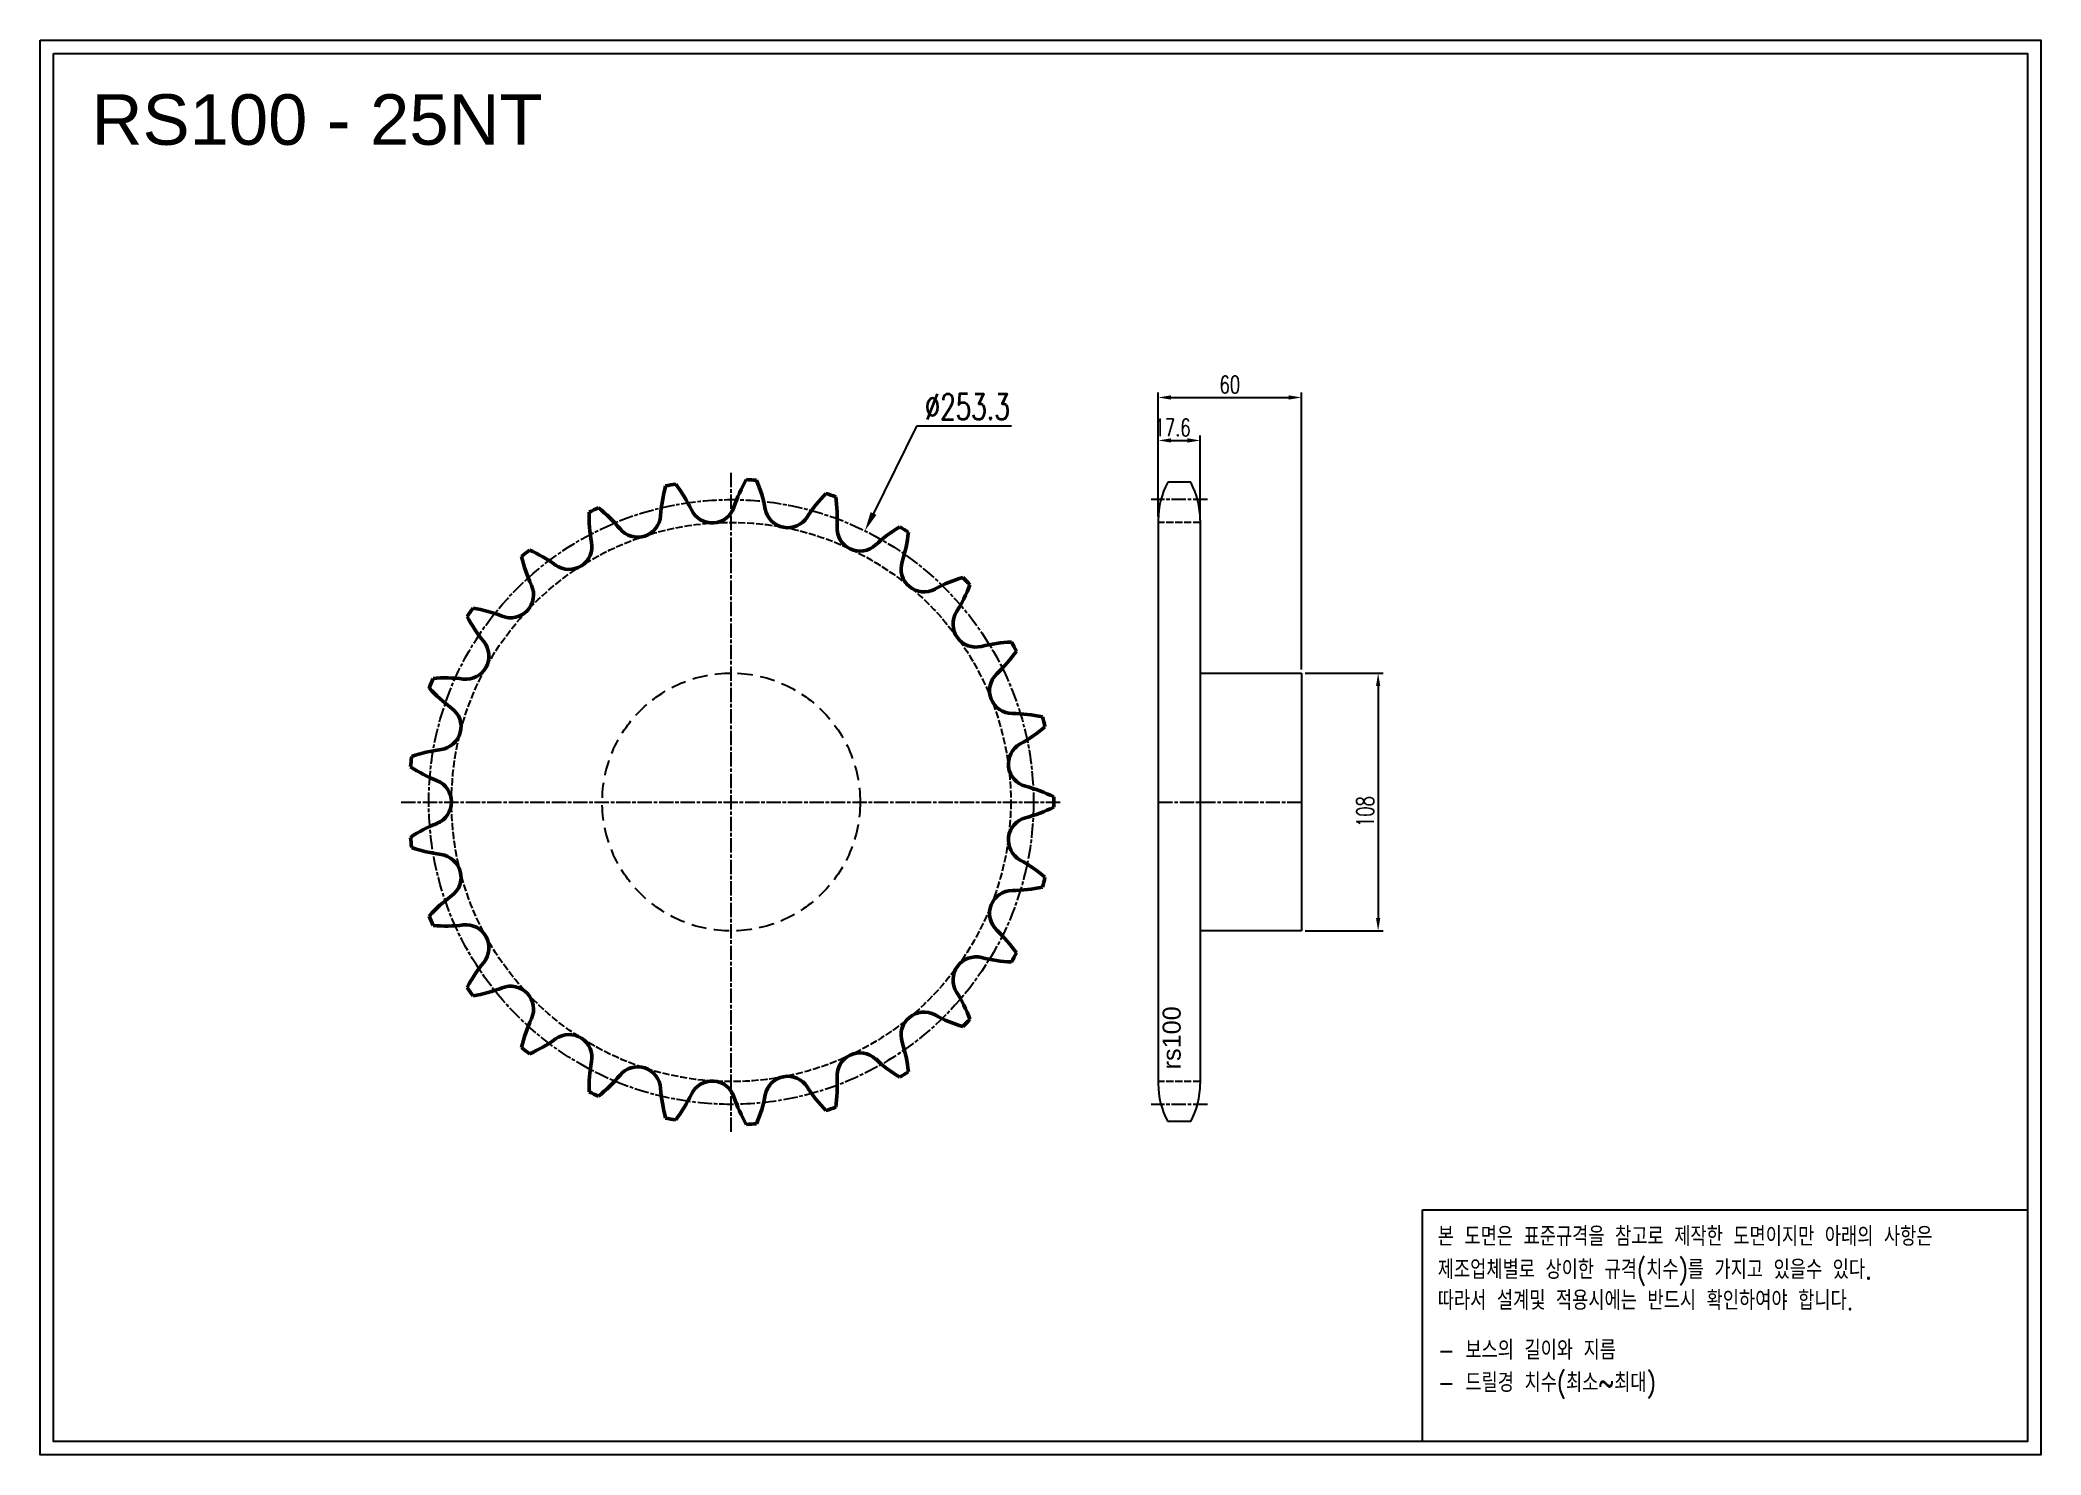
# Model space of a CAD drawing. Header units: millimetres. Extents: x -16701 to -15863, y 16388 to 16981.
import ezdxf

# ---------------------------------------------------------------- set-up
doc = ezdxf.new("R2010")
doc.units = ezdxf.units.MM
for name, pattern in [('AM_ISO02W050', [7.5, 6, -1.5]), ('AM_ISO02W050x2', [3.75, 3, -0.75]), ('AM_ISO08W050', [18, 12, -1.5, 3, -1.5]), ('AM_ISO08W050x2', [9, 6, -0.75, 1.5, -0.75]), ('HIDDEN', [9.525, 6.35, -3.175])]:
    doc.linetypes.add(name, pattern=pattern)
for name, color, linetype, lineweight in [('AM_0N', 7, 'Continuous', 50), ('AM_3N', 6, 'AM_ISO02W050', 25), ('AM_7', 4, 'AM_ISO08W050', 25), ('AM_7N', 4, 'AM_ISO08W050', 25)]:
    doc.layers.add(name, color=color, linetype=linetype, lineweight=lineweight)
doc.layers.add('HL', color=2, linetype='HIDDEN')
doc.layers.add('S-DIM', color=7, linetype='Continuous')
doc.styles.add('HAN', font='ROMANS.shx', dxfattribs={"width": 0.7, "bigfont": 'whgtxt.shx'})
doc.styles.add('HSG', font='SIMPLEX.shx', dxfattribs={"width": 0.7, "bigfont": 'HSG.shx'})
doc.styles.get("Standard").update_dxf_attribs({"font": 'arial.ttf'})
doc.dimstyles.new('APP16', dxfattribs={"dimscale": 3, "dimtxt": 2.4, "dimasz": 1.8, "dimexe": 0.7, "dimexo": 0.5, "dimgap": 0.6, "dimtad": 1, "dimtoh": 1, "dimdec": 1, "dimrnd": 0.01, "dimzin": 9, "dimdsep": 46, "dimtxsty": 'HSG', "dimcen": 0, "dimclrd": 1, "dimclre": 1, "dimclrt": 256, "dimazin": 2, "dimtp": 1, "dimtm": 1, "dimtfac": 0.5, "dimtdec": 1, "dimtofl": 0, "dimtmove": 0, "dimatfit": 3, "dimfxl": 0, "dimtvp": 1, "dimtolj": 2, "dimlwd": -1, "dimlwe": -1, "dimarcsym": 0})
doc.dimstyles.new('APP23', dxfattribs={"dimscale": 4.5, "dimtxt": 2.4, "dimasz": 1.8, "dimexe": 0.7, "dimexo": 0.5, "dimgap": 0.6, "dimtad": 1, "dimtoh": 1, "dimdec": 1, "dimrnd": 0.01, "dimzin": 9, "dimdsep": 46, "dimtxsty": 'HSG', "dimcen": 0, "dimclrd": 1, "dimclre": 1, "dimclrt": 256, "dimazin": 2, "dimtp": 1, "dimtm": 1, "dimtfac": 0.5, "dimtdec": 1, "dimtix": 1, "dimtofl": 0, "dimtmove": 0, "dimatfit": 3, "dimfxl": 0, "dimtvp": 1, "dimtolj": 2, "dimlwd": -1, "dimlwe": -1, "dimarcsym": 0})

# ---------------------------------------------------------------- blocks, each defined once
blk = doc.blocks.new('*D1')
at = {"layer": 'Defpoints', "color": 0, "transparency": 16777216}
for p in [(-16215.38, 16813.28), (-16232.98, 16779.84), (-16215.38, 16778.97)]:
    blk.add_point(p, dxfattribs=at)
at = {"layer": 'S-DIM', "color": 1, "transparency": 16777216}
for p, q in [((-16232.98, 16781.34), (-16232.98, 16815.38)), ((-16215.38, 16780.47), (-16215.38, 16815.38)), ((-16227.58, 16813.28), (-16220.78, 16813.28))]:
    blk.add_line(p, q, dxfattribs=at)
for points in [[(-16227.58, 16814.18), (-16227.58, 16812.38), (-16232.98, 16813.28)], [(-16220.78, 16814.18), (-16220.78, 16812.38), (-16215.38, 16813.28)]]:
    blk.add_solid(points, dxfattribs=at)
at = {"layer": 'S-DIM', "transparency": 16777216, "insert": (-16226.98, 16818.68), "char_height": 7.2, "attachment_point": 5, "style": 'HSG'}
blk.add_mtext('\\A2;17.6', dxfattribs=at)
blk = doc.blocks.new('*D2')
at = {"layer": 'Defpoints', "color": 0, "transparency": 16777216}
for p in [(-16172.98, 16831.28), (-16232.98, 16779.84), (-16172.98, 16715.83)]:
    blk.add_point(p, dxfattribs=at)
at = {"layer": 'S-DIM', "color": 1, "transparency": 16777216}
for p, q in [((-16232.98, 16781.34), (-16232.98, 16833.38)), ((-16172.98, 16717.33), (-16172.98, 16833.38)), ((-16227.58, 16831.28), (-16178.38, 16831.28))]:
    blk.add_line(p, q, dxfattribs=at)
for points in [[(-16227.58, 16832.18), (-16227.58, 16830.38), (-16232.98, 16831.28)], [(-16178.38, 16832.18), (-16178.38, 16830.38), (-16172.98, 16831.28)]]:
    blk.add_solid(points, dxfattribs=at)
at = {"layer": 'S-DIM', "transparency": 16777216, "insert": (-16202.98, 16836.68), "char_height": 7.2, "attachment_point": 5, "style": 'HSG'}
blk.add_mtext('\\A2;60', dxfattribs=at)
blk = doc.blocks.new('*D3')
at = {"layer": 'Defpoints', "color": 0, "transparency": 16777216}
for p in [(-16172.98, 16715.83), (-16172.98, 16607.83), (-16140.87, 16607.83)]:
    blk.add_point(p, dxfattribs=at)
at = {"layer": 'S-DIM', "color": 1, "transparency": 16777216}
for p, q in [((-16171.48, 16715.83), (-16138.77, 16715.83)), ((-16140.87, 16710.43), (-16140.87, 16613.23)), ((-16171.48, 16607.83), (-16138.77, 16607.83))]:
    blk.add_line(p, q, dxfattribs=at)
for points in [[(-16141.77, 16710.43), (-16139.97, 16710.43), (-16140.87, 16715.83)], [(-16141.77, 16613.23), (-16139.97, 16613.23), (-16140.87, 16607.83)]]:
    blk.add_solid(points, dxfattribs=at)
at = {"layer": 'S-DIM', "transparency": 16777216, "insert": (-16146.27, 16657.82), "char_height": 7.2, "attachment_point": 5, "rotation": 90, "style": 'HSG'}
blk.add_mtext('\\A2;108', dxfattribs=at)
blk = doc.blocks.new('*D4')
at = {"layer": 'Defpoints', "color": 0, "transparency": 16777216}
for p in [(-16355.85, 16775.42), (-16467.95, 16548.25)]:
    blk.add_point(p, dxfattribs=at)
at = {"layer": 'S-DIM', "color": 1, "transparency": 16777216}
for p, q in [((-16334.2, 16819.29), (-16352.27, 16782.69)), ((-16294.42, 16819.29), (-16334.2, 16819.29))]:
    blk.add_line(p, q, dxfattribs=at)
blk.add_solid([(-16353.48, 16783.28), (-16351.06, 16782.09), (-16355.85, 16775.42)], dxfattribs=at)
at = {"layer": 'S-DIM', "transparency": 16777216, "insert": (-16312.96, 16827.39), "char_height": 10.8, "attachment_point": 5, "style": 'HSG'}
blk.add_mtext('\\A2;∅253.3', dxfattribs=at)
blk = doc.blocks.new('notice1')
at = {"color": 4}
blk.add_lwpolyline([(-22142.12, 1735.9), (-22053.8, 1735.9), (-22053.8, 1702.07), (-22142.12, 1702.07)], close=True, dxfattribs=at)
at = {"color": 4, "style": 'HAN', "width": 0.8}
for s, p in [('본 도면은 표준규격을 참고로 제작한 도면이지만 아래의 사항은', (-22139.9, 1730.62)), ('제조업체별로 상이한 규격(치수)를 가지고 있을수 있다.', (-22139.9, 1725.78)), ('따라서 설계및 적용시에는 반드시 확인하여야 합니다.', (-22139.9, 1721.28)), ('- 보스의 길이와 지름', (-22139.9, 1714.03)), ('- 드릴경 치수(최소~최대)', (-22139.9, 1709.27))]:
    blk.add_text(s, height=2.7949, dxfattribs=at).set_placement(p)

msp = doc.modelspace()

# ---------------------------------------------------------------- linework, layer by layer
for p, q in [((-16219.35, 16795.74), (-16229, 16795.74)), ((-16232.98, 16779.84), (-16232.98, 16543.83)), ((-16215.38, 16779.84), (-16215.38, 16543.83)), ((-16215.38, 16715.83), (-16172.98, 16715.83)), ((-16172.98, 16715.83), (-16172.98, 16607.83)), ((-16172.98, 16607.83), (-16215.38, 16607.83)), ((-16219.35, 16527.93), (-16229, 16527.93))]:
    msp.add_line(p, q)
for points in [[(-16701.44, 16981.01), (-15863.18, 16981.01), (-15863.18, 16388.31), (-16701.44, 16388.31)], [(-16695.79, 16975.37), (-15868.83, 16975.37), (-15868.83, 16393.95), (-16695.79, 16393.95)]]:
    msp.add_lwpolyline(points, close=True)
for centre, start, end in [((-16199.18, 16779.84), 151.93881, 180), ((-16249.18, 16779.84), 0, 28.06119), ((-16199.18, 16543.83), 180, 208.06119), ((-16249.18, 16543.83), 331.93881, 0)]:
    msp.add_arc(centre, 33.8, start, end)
at = {"layer": 'AM_0N'}
for centre, radius, start, end in [((-16379.88, 16777.66), 61.72, 164.44899, 176.2), ((-16411.9, 16661.83), 135.19, 99.8858, 101.7142), ((-16484.31, 16757.74), 61.72, 25.4, 37.15101), ((-16352.09, 16766.06), 61.72, 150.04899, 161.8), ((-16411.9, 16661.83), 135.19, 85.4858, 87.3142), ((-16458.18, 16772.73), 61.72, 11, 22.75101), ((-16328.05, 16747.91), 61.72, 135.64899, 147.4), ((-16411.9, 16661.83), 135.19, 71.0858, 72.9142), ((-16409.7, 16781.98), 61.72, 178.84899, 190.6), ((-16411.9, 16661.83), 135.19, 114.2858, 116.1142), ((-16505.88, 16736.72), 61.72, 39.8, 51.55101), ((-16419.86, 16788.34), 9.62, 205.4, 341.8), ((-16388.15, 16786.35), 9.62, 191, 327.4), ((-16429.15, 16780.76), 61.72, 356.6, 8.35101), ((-16451.07, 16782.39), 9.62, 219.8, 356.2), ((-16357.93, 16776.53), 9.62, 176.6, 313), ((-16309.27, 16724.35), 61.72, 121.24899, 133), ((-16411.9, 16661.83), 135.19, 56.6858, 58.5142), ((-16399.03, 16781.31), 61.72, 342.2, 353.95101), ((-16411.9, 16661.83), 135.19, 128.6858, 130.5142), ((-16521.55, 16711), 61.72, 54.2, 65.95101), ((-16479.82, 16768.86), 9.62, 234.2, 10.6), ((-16439.64, 16778.76), 61.72, 193.24899, 205), ((-16331.1, 16759.5), 9.62, 162.2, 298.6), ((-16504.3, 16748.61), 9.62, 248.6, 25), ((-16296.95, 16696.87), 61.72, 106.84899, 118.6), ((-16369.72, 16774.36), 61.72, 327.8, 339.55101), ((-16411.9, 16661.83), 135.19, 42.2858, 44.1142), ((-16411.9, 16661.83), 135.19, 143.0858, 144.9142), ((-16530.33, 16682.18), 61.72, 68.6, 80.35101), ((-16309.35, 16736.34), 9.62, 147.8, 284.2), ((-16467.85, 16768.18), 61.72, 207.64899, 219.4), ((-16522.98, 16722.9), 9.62, 263, 39.4), ((-16291.85, 16667.18), 61.72, 92.44899, 104.2), ((-16343.06, 16760.33), 61.72, 313.4, 325.15101), ((-16411.9, 16661.83), 135.19, 27.8858, 29.7142), ((-16294.04, 16708.5), 9.62, 133.4, 269.8), ((-16411.9, 16661.83), 135.19, 157.4858, 159.3142), ((-16492.54, 16750.93), 61.72, 222.04899, 233.8), ((-16531.67, 16652.09), 61.72, 83, 94.75101), ((-16534.68, 16693.36), 9.62, 277.4, 53.8), ((-16294.29, 16637.16), 61.72, 78.04899, 89.8), ((-16320.73, 16740.12), 61.72, 299, 310.75101), ((-16411.9, 16661.83), 135.19, 13.4858, 15.3142), ((-16525.49, 16622.61), 61.72, 97.4, 109.15101), ((-16286.14, 16677.72), 9.62, 119, 255.4), ((-16411.9, 16661.83), 135.19, 171.8858, 173.7142), ((-16512.16, 16728.07), 61.72, 236.44899, 248.2), ((-16538.66, 16661.83), 9.62, 291.8, 68.2), ((-16304.13, 16608.68), 61.72, 63.64899, 75.4), ((-16304.13, 16714.99), 61.72, 284.6, 296.35101), ((-16411.9, 16661.83), 135.19, 359.0858, 0.9142), ((-16512.16, 16595.59), 61.72, 111.8, 123.55101), ((-16286.14, 16645.95), 9.62, 104.6, 241), ((-16411.9, 16661.83), 135.19, 186.2858, 188.1142), ((-16525.49, 16701.06), 61.72, 250.84899, 262.6), ((-16534.68, 16630.31), 9.62, 306.2, 82.6), ((-16320.73, 16583.55), 61.72, 49.24899, 61), ((-16294.04, 16615.17), 9.62, 90.2, 226.6), ((-16294.29, 16686.51), 61.72, 270.2, 281.95101), ((-16411.9, 16661.83), 135.19, 344.6858, 346.5142), ((-16492.54, 16572.74), 61.72, 126.2, 137.95101), ((-16411.9, 16661.83), 135.19, 200.6858, 202.5142), ((-16531.67, 16671.58), 61.72, 265.24899, 277), ((-16522.98, 16600.77), 9.62, 320.6, 97), ((-16343.06, 16563.34), 61.72, 34.84899, 46.6), ((-16411.9, 16661.83), 135.19, 330.2858, 332.1142), ((-16467.85, 16555.49), 61.72, 140.6, 152.35101), ((-16309.35, 16587.33), 9.62, 75.8, 212.2), ((-16291.85, 16656.49), 61.72, 255.8, 267.55101), ((-16411.9, 16661.83), 135.19, 215.0858, 216.9142), ((-16530.33, 16641.49), 61.72, 279.64899, 291.4), ((-16504.3, 16575.06), 9.62, 335, 111.4), ((-16369.72, 16549.31), 61.72, 20.44899, 32.2), ((-16331.1, 16564.17), 9.62, 61.4, 197.8), ((-16296.95, 16626.8), 61.72, 241.4, 253.15101), ((-16439.64, 16544.91), 61.72, 155, 166.75101), ((-16479.82, 16554.81), 9.62, 349.4, 125.8), ((-16411.9, 16661.83), 135.19, 315.8858, 317.7142), ((-16411.9, 16661.83), 135.19, 229.4858, 231.3142), ((-16521.55, 16612.67), 61.72, 294.04899, 305.8), ((-16357.93, 16547.14), 9.62, 47, 183.4), ((-16399.03, 16542.36), 61.72, 6.04899, 17.8), ((-16409.7, 16541.69), 61.72, 169.4, 181.15101), ((-16505.88, 16586.95), 61.72, 308.44899, 320.2), ((-16451.07, 16541.28), 9.62, 3.8, 140.2), ((-16309.27, 16599.32), 61.72, 227, 238.75101), ((-16411.9, 16661.83), 135.19, 301.4858, 303.3142), ((-16411.9, 16661.83), 135.19, 243.8858, 245.7142), ((-16379.88, 16546.01), 61.72, 183.8, 195.55101), ((-16484.31, 16565.93), 61.72, 322.84899, 334.6), ((-16419.86, 16535.33), 9.62, 18.2, 154.6), ((-16458.18, 16550.93), 61.72, 337.24899, 349), ((-16388.15, 16537.32), 9.62, 32.6, 169), ((-16328.05, 16575.76), 61.72, 212.6, 224.35101), ((-16429.15, 16542.91), 61.72, 351.64899, 3.4), ((-16352.09, 16557.61), 61.72, 198.2, 209.95101), ((-16411.9, 16661.83), 135.19, 287.0858, 288.9142), ((-16411.9, 16661.83), 135.19, 258.2858, 260.1142), ((-16411.9, 16661.83), 135.19, 272.6858, 274.5142)]:
    msp.add_arc(centre, radius, start, end, dxfattribs=at)
at = {"layer": 'AM_3N', "linetype": 'AM_ISO02W050x2'}
for p, q in [((-16215.38, 16778.97), (-16232.98, 16778.97)), ((-16215.38, 16544.7), (-16232.98, 16544.7))]:
    msp.add_line(p, q, dxfattribs=at)
msp.add_circle((-16411.9, 16661.83), 117.14, dxfattribs=at)
at = {"layer": 'AM_7', "linetype": 'AM_ISO08W050x2'}
for p, q in [((-16212.38, 16788.5), (-16235.98, 16788.5)), ((-16232.98, 16661.83), (-16172.98, 16661.83)), ((-16212.38, 16535.17), (-16235.98, 16535.17))]:
    msp.add_line(p, q, dxfattribs=at)
msp.add_circle((-16411.9, 16661.83), 126.66, dxfattribs=at)
at = {"layer": 'AM_7N', "linetype": 'AM_ISO08W050x2'}
for p, q in [((-16411.9, 16523.65), (-16411.9, 16800.02)), ((-16550.09, 16661.83), (-16273.71, 16661.83))]:
    msp.add_line(p, q, dxfattribs=at)
at = {"layer": 'HL'}
msp.add_circle((-16411.9, 16661.83), 54, dxfattribs=at)

# ---------------------------------------------------------------- block references
at = {"xscale": 2.869411184639999, "yscale": 2.869411184639999, "zscale": 2.869411184639999}
msp.add_blockref('notice1', (47412.58, 11510.02), dxfattribs=at)

# ---------------------------------------------------------------- texts
msp.add_text('RS100 - 25NT', height=21.168).set_placement((-16679.85, 16937.12))
at = {"insert": (-16231.15, 16549.83), "char_height": 7.56, "width": 32.5046, "attachment_point": 1, "rotation": 90}
msp.add_mtext('rs100', dxfattribs=at)

# ---------------------------------------------------------------- dimensions: what is measured, and where the dimension line sits
at = {"layer": 'S-DIM'}
dim = msp.add_linear_dim(base=(-16172.98, 16831.28), p1=(-16232.98, 16779.84), p2=(-16172.98, 16715.83), dimstyle='APP16', dxfattribs=at)
dim.commit()
dim.dimension.update_dxf_attribs({"geometry": '*D2', "text_midpoint": (-16202.98, 16836.68)})
dim = msp.add_diameter_dim_2p(p1=(-16467.95, 16548.25), p2=(-16355.85, 16775.42), dimstyle='APP23', dxfattribs=at)
dim.commit()
dim.dimension.update_dxf_attribs({"geometry": '*D4', "text_midpoint": (-16312.96, 16819.29), "dimtype": 131})
dim = msp.add_linear_dim(base=(-16215.38, 16813.28), p1=(-16232.98, 16779.84), p2=(-16215.38, 16778.97), dimstyle='APP16', dxfattribs=at)
dim.commit()
dim.dimension.update_dxf_attribs({"geometry": '*D1', "text_midpoint": (-16226.98, 16813.28), "dimtype": 128})
dim = msp.add_linear_dim(base=(-16140.87, 16607.83), p1=(-16172.98, 16715.83), p2=(-16172.98, 16607.83), angle=90, dimstyle='APP16', dxfattribs=at)
dim.commit()
dim.dimension.update_dxf_attribs({"geometry": '*D3', "text_midpoint": (-16140.87, 16657.82), "dimtype": 128})

doc.saveas('drawing.dxf')
